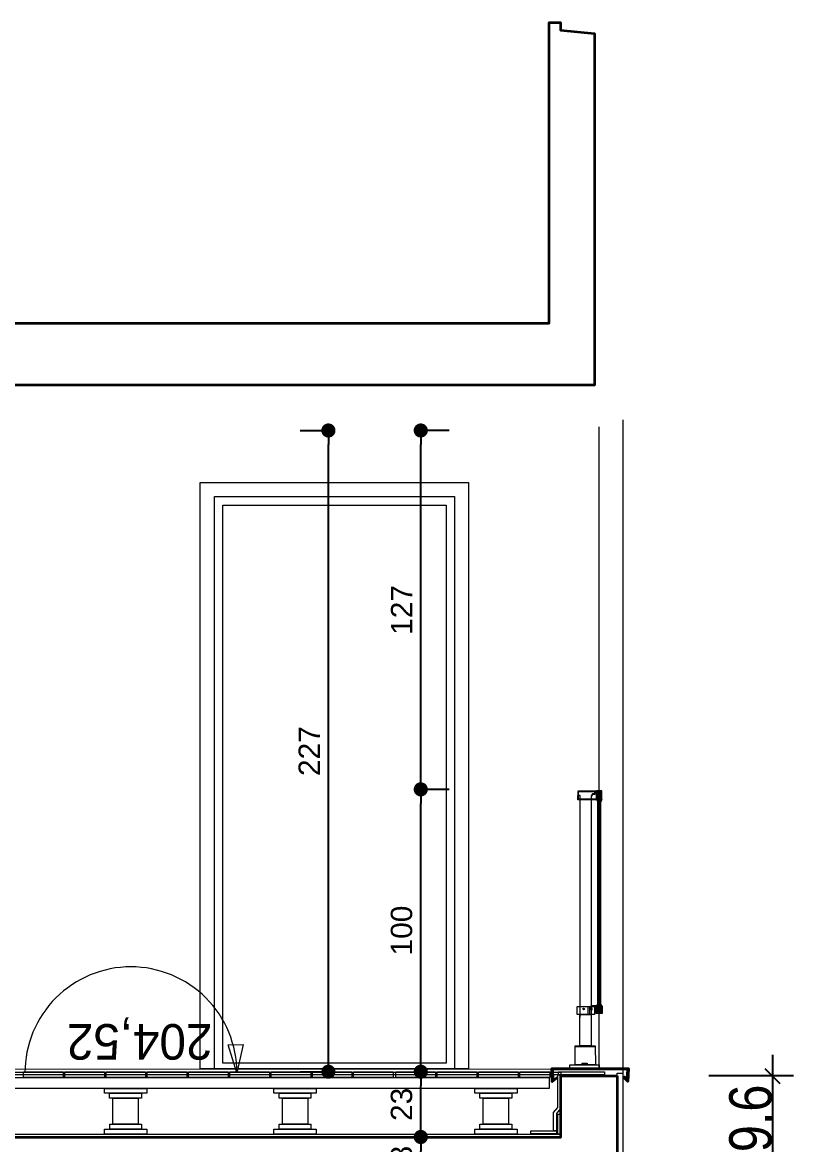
# Model space of a CAD drawing. Header units: centimetres. Extents: x 16433 to 114398, y -50094 to -12305.
# Drawn here: x 66783.1 to 67056.1, y -38842 to -38445 of the extents above; entities that cross this region are included whole.
import ezdxf

# ---------------------------------------------------------------- set-up
doc = ezdxf.new("R2010")
doc.units = ezdxf.units.CM
doc.header["$LTSCALE"] = 0.5
doc.layers.get('0').update_dxf_attribs({"linetype": 'CONTINUOUS'})
doc.layers.get('DEFPOINTS').update_dxf_attribs({"linetype": 'CONTINUOUS'})
for name, color, linetype in [('0-Coupe A.3', 7, 'CONTINUOUS'), ('01_cote_gen', 4, 'CONTINUOUS'), ('AA_COTES', 2, 'CONTINUOUS')]:
    doc.layers.add(name, color=color, linetype=linetype)
doc.styles.add('Futura Std Book', font='')
doc.styles.add('Helvetica', font='')
doc.styles.add('STYLE2', font='ARIALN.TTF')
doc.styles.get('Futura Std Book').set_extended_font_data('Futura Std Book')
doc.styles.get('Helvetica').set_extended_font_data('Helvetica')
doc.dimstyles.new('IS', dxfattribs={"dimtxt": 10.08724, "dimasz": 5.007446, "dimexe": 2, "dimexo": 10, "dimgap": 3, "dimtad": 1, "dimdec": 1, "dimtxsty": 'Helvetica', "dimblk": 'DOT', "dimblk1": 'DOT', "dimblk2": 'DOT', "dimcen": 0, "dimdle": 10, "dimazin": 0, "dimtfac": 0.8, "dimtdec": 1, "dimtix": 1, "dimtmove": 0, "dimatfit": 0, "dimldrblk": 'VW_FILLEDARROW-1', "dimfxl": 10, "dimfxlon": 1, "dimfrac": 2, "dimtolj": 1, "dimarcsym": 0})
doc.dimstyles.new('JB50', dxfattribs={"dimscale": 0.1, "dimtxt": 150, "dimasz": 15, "dimexe": 0.1, "dimexo": 0.1, "dimgap": 0.09, "dimtad": 1, "dimdec": 1, "dimdsep": 46, "dimtxsty": 'STYLE2', "dimblk1": 'BOND_G', "dimblk2": 'BOND_D', "dimsah": 1, "dimcen": 1.5, "dimdle": 0.01, "dimse1": 1, "dimse2": 1, "dimclrd": 4, "dimclre": 2, "dimclrt": 6, "dimazin": 2, "dimtfac": 2.333333, "dimtdec": 1, "dimtix": 1, "dimtmove": 2, "dimatfit": 3, "dimldrblk": 'BOND_G', "dimfxl": 1, "dimtolj": 1, "dimtzin": 0, "dimarcsym": 0})

# ---------------------------------------------------------------- blocks, each defined once
blk = doc.blocks.new('_DOT')
at = {"color": 0, "linetype": 'ByBlock', "lineweight": -2}
blk.add_line((-0.5, 0), (-1, 0), dxfattribs=at)
at = {"color": 0, "linetype": 'ByBlock', "const_width": 0.5}
blk.add_lwpolyline([(-0.25, 0, 1), (0.25, 0, 1)], format="xyb", close=True, dxfattribs=at)
blk = doc.blocks.new('*D3402')
at = {"layer": '0-Coupe A.3', "color": 0, "linetype": 'Continuous', "lineweight": -2, "transparency": 16777216}
for p, q in [((66881.43, -38589.35), (66893.43, -38589.35)), ((66891.43, -38811.26), (66891.43, -38594.35)), ((66881.43, -38816.27), (66893.43, -38816.27))]:
    blk.add_line(p, q, dxfattribs=at)
at = {"layer": 'DEFPOINTS', "color": 0, "linetype": 'Continuous', "transparency": 16777216}
for p in [(66803.15, -38589.35), (66891.43, -38589.35), (66867.04, -38816.27)]:
    blk.add_point(p, dxfattribs=at)
at = {"layer": '0-Coupe A.3', "color": 0, "linetype": 'Continuous', "lineweight": -2, "transparency": 16777216, "xscale": 5.007446289062499, "yscale": 5.007446289062499, "zscale": 5.007446289062499}
for p, rotation in [((66891.43, -38589.35), 90), ((66891.43, -38816.27), 270)]:
    blk.add_blockref('_DOT', p, dxfattribs=dict(at, rotation=rotation))
at = {"layer": '0-Coupe A.3', "color": 0, "linetype": 'Continuous', "lineweight": 13, "transparency": 16777216, "insert": (66884.65, -38702.81), "char_height": 7.565, "attachment_point": 5, "rotation": 90, "style": 'Helvetica'}
blk.add_mtext('\\A1;227', dxfattribs=at)
blk = doc.blocks.new('VW_FILLEDARROW-1')
at = {"color": 0, "linetype": 'Continuous', "lineweight": 5, "flags": 128}
blk.add_lwpolyline([(-1.997, 0.535), (0, 0), (-1.997, -0.535)], close=True, dxfattribs=at)
blk = doc.blocks.new('Groupe-373-1')
at = {"color": 7, "linetype": 'Continuous', "lineweight": 5, "flags": 128}
for points in [[(10617.97, -46867.94), (10615.88, -46856.89), (10617.61, -46856.56), (10619.7, -46867.61)], [(10620.05, -46869.46), (10617.26, -46854.72), (10618.95, -46854.4), (10621.74, -46869.14)], [(10605.83, -46872.15), (10603.04, -46857.41), (10604.73, -46857.09), (10607.52, -46871.83)], [(10607.17, -46869.99), (10605.08, -46858.93), (10606.81, -46858.6), (10608.91, -46869.66)], [(10608.7, -46868.55), (10607.02, -46859.71), (10616.04, -46858), (10617.72, -46866.84)]]:
    blk.add_lwpolyline(points, close=True, dxfattribs=at)
blk = doc.blocks.new('Groupe-374-1')
at = {"color": 7, "linetype": 'Continuous', "lineweight": 5, "flags": 128}
for points in [[(10608.89, -46810.5), (10606.1, -46795.77), (10607.79, -46795.45), (10610.58, -46810.18)], [(10594.67, -46813.2), (10591.88, -46798.46), (10593.57, -46798.14), (10596.36, -46812.88)], [(10596.01, -46811.03), (10593.91, -46799.98), (10595.65, -46799.65), (10597.74, -46810.71)], [(10597.53, -46809.6), (10595.86, -46800.76), (10604.88, -46799.05), (10606.55, -46807.89)], [(10606.81, -46808.99), (10604.71, -46797.94), (10606.45, -46797.61), (10608.54, -46808.66)]]:
    blk.add_lwpolyline(points, close=True, dxfattribs=at)
blk = doc.blocks.new('Groupe-375-1')
at = {"color": 7, "linetype": 'Continuous', "lineweight": 5, "flags": 128}
for points in [[(10595.66, -46740.67), (10592.87, -46725.93), (10594.56, -46725.61), (10597.35, -46740.35)], [(10581.44, -46743.36), (10578.65, -46728.62), (10580.34, -46728.3), (10583.13, -46743.04)], [(10582.78, -46741.2), (10580.69, -46730.15), (10582.42, -46729.82), (10584.52, -46740.87)], [(10584.31, -46739.77), (10582.63, -46730.92), (10591.65, -46729.22), (10593.33, -46738.06)], [(10593.58, -46739.16), (10591.49, -46728.1), (10593.22, -46727.77), (10595.32, -46738.83)]]:
    blk.add_lwpolyline(points, close=True, dxfattribs=at)
blk = doc.blocks.new('Groupe-378-1')
at = {"color": 7, "linetype": 'Continuous', "lineweight": 5, "flags": 128}
blk.add_lwpolyline([(10591.71, -46827.09), (10589.91, -46827.47), (10588.13, -46827.95), (10586.37, -46828.51), (10584.65, -46829.16), (10582.96, -46829.89), (10581.31, -46830.7), (10579.7, -46831.59), (10578.13, -46832.56), (10576.61, -46833.61), (10575.15, -46834.73), (10573.75, -46835.92), (10572.4, -46837.18), (10571.12, -46838.5), (10569.9, -46839.88), (10568.76, -46841.32), (10567.68, -46842.82), (10566.68, -46844.37), (10565.76, -46845.96), (10564.92, -46847.6), (10564.15, -46849.27), (10563.48, -46850.99), (10562.88, -46852.73), (10562.37, -46854.5), (10561.95, -46856.29), (10561.62, -46858.1), (10561.38, -46859.93), (10561.23, -46861.77), (10561.17, -46863.61), (10561.19, -46865.45), (10561.31, -46867.29), (10561.52, -46869.12), (10561.82, -46870.93), (10562.21, -46872.73), (10562.68, -46874.51), (10563.24, -46876.27), (10563.89, -46877.99), (10564.62, -46879.68), (10565.43, -46881.33), (10566.32, -46882.95), (10567.29, -46884.51), (10568.34, -46886.03), (10569.46, -46887.49), (10570.65, -46888.89), (10571.91, -46890.24), (10573.23, -46891.52), (10574.61, -46892.74), (10576.05, -46893.88), (10577.55, -46894.96), (10579.1, -46895.96), (10580.69, -46896.88), (10582.33, -46897.72), (10584.01, -46898.49), (10585.72, -46899.16), (10587.46, -46899.76), (10589.23, -46900.27), (10591.02, -46900.69), (10592.84, -46901.02), (10594.66, -46901.26), (10596.5, -46901.41), (10598.34, -46901.48), (10600.18, -46901.45), (10602.02, -46901.33), (10603.85, -46901.12), (10605.66, -46900.82)], dxfattribs=at)
blk.add_lwpolyline([(10581.36, -46826.73), (10591.71, -46827.09), (10582.57, -46831.95)], close=True, dxfattribs=at)
at = {"color": 178, "insert": (10588.72, -46836.49), "char_height": 12.5861, "attachment_point": 1, "rotation": 280.7176, "line_spacing_factor": 0.962448, "style": 'Futura Std Book'}
blk.add_mtext('\\pt52.194;204,52', dxfattribs=at)
blk = doc.blocks.new('Groupe-379-1')
at = {"color": 7, "linetype": 'Continuous', "lineweight": 5}
for p, q in [((10565.37, -46706.32), (10565.84, -46706.23)), ((10565.53, -46707.14), (10566, -46707.05))]:
    blk.add_line(p, q, dxfattribs=at)
at = {"color": 7, "linetype": 'Continuous', "lineweight": 5, "flags": 128}
for points in [[(10565.29, -46705.86), (10565.76, -46705.77), (10566.08, -46707.49), (10565.61, -46707.58)], [(10565.72, -46705.54), (10565.83, -46705.52), (10566.24, -46707.7), (10566.13, -46707.72)]]:
    blk.add_lwpolyline(points, close=True, dxfattribs=at)
blk = doc.blocks.new('Groupe-380-1')
at = {"color": 7}
blk.add_blockref('Groupe-379-1', (0, 0), dxfattribs=at)
blk = doc.blocks.new('Groupe-381-1')
at = {"color": 7, "linetype": 'Continuous', "lineweight": 5, "flags": 128}
for points in [[(10473.07, -46719.94), (10474.3, -46726.43), (10471.16, -46727.02), (10469.93, -46720.54)], [(10472.91, -46720.17), (10474.07, -46726.27), (10471.32, -46726.79), (10470.16, -46720.7)]]:
    blk.add_lwpolyline(points, close=True, dxfattribs=at)
blk = doc.blocks.new('Groupe-382-1')
at = {"color": 8, "linetype": 'Continuous', "lineweight": 5, "true_color": 0x777777}
for p, q in [((10546.71, -46704.82), (10469.91, -46719.37)), ((10546.76, -46705.07), (10469.96, -46719.61)), ((10546.8, -46705.32), (10470.01, -46719.86)), ((10559.01, -46704.14), (10560.33, -46711.12)), ((10545.45, -46708.79), (10548.23, -46708.26)), ((10545.56, -46709.42), (10548.35, -46708.89))]:
    blk.add_line(p, q, dxfattribs=at)
at = {"color": 7, "linetype": 'Continuous', "lineweight": 5}
blk.add_line((10472.59, -46718.2), (10473.45, -46718.42), dxfattribs=at)
at = {"color": 7, "linetype": 'Continuous', "lineweight": 13, "flags": 128}
for points in [[(10565.09, -46701.63), (10566.31, -46701.4), (10568.24, -46711.59), (10567.02, -46711.82)], [(10544.38, -46704.61), (10544.34, -46704.42), (10546.95, -46703.92), (10547.36, -46706.09), (10544.95, -46706.54), (10545.24, -46708.07), (10546.48, -46707.83), (10546.52, -46708.03), (10545.08, -46708.3), (10544.71, -46706.38), (10547.12, -46705.93), (10546.79, -46704.16)], [(10548.87, -46711.65), (10548.13, -46707.72), (10558.94, -46705.68), (10559.68, -46709.61)]]:
    blk.add_lwpolyline(points, close=True, dxfattribs=at)
at = {"color": 7, "linetype": 'Continuous', "lineweight": 5, "flags": 128}
for points in [[(10546.66, -46704.58), (10546.85, -46705.56), (10470.05, -46720.11), (10469.87, -46719.12)], [(10558.66, -46704.21), (10565.34, -46702.94), (10566.66, -46709.92), (10559.98, -46711.19)], [(10547.9, -46706.49), (10549.06, -46712.62), (10546.27, -46713.15), (10545.11, -46707.02)], [(10470.23, -46721.03), (10470.26, -46721.21), (10471.11, -46721.05), (10471.25, -46721.8), (10472.15, -46722.12), (10472.21, -46721.95), (10471.41, -46721.67), (10471.25, -46720.84)]]:
    blk.add_lwpolyline(points, close=True, dxfattribs=at)
for points in [[(10543.86, -46706.16), (10544.71, -46706.38), (10547.12, -46705.93), (10546.79, -46704.16), (10544.38, -46704.61), (10543.67, -46705.16)], [(10544.26, -46706.06), (10544.72, -46706.18), (10546.89, -46705.77), (10546.63, -46704.39), (10544.46, -46704.8), (10544.11, -46705.07)], [(10471.61, -46721.98), (10472.05, -46722.13), (10549.31, -46707.5)], [(10472.44, -46726.36), (10472.79, -46726.06), (10549.85, -46711.47)], [(10473.45, -46718.42), (10472.59, -46718.2), (10469.6, -46718.77), (10469.93, -46720.54), (10472.93, -46719.97), (10473.64, -46719.43)], [(10473.05, -46718.52), (10472.59, -46718.4), (10469.83, -46718.93), (10470.09, -46720.3), (10472.84, -46719.78), (10473.2, -46719.51)]]:
    blk.add_lwpolyline(points, dxfattribs=at)
at = {"color": 7, "linetype": 'Continuous', "lineweight": 13, "flags": 128}
for points in [[(10544.34, -46704.42), (10546.95, -46703.92), (10547.36, -46706.09), (10544.95, -46706.54), (10545.24, -46708.07), (10546.48, -46707.83)], [(10544.38, -46704.61), (10546.79, -46704.16), (10547.12, -46705.93), (10544.71, -46706.38), (10545.08, -46708.3), (10546.52, -46708.03)]]:
    blk.add_lwpolyline(points, dxfattribs=at)
at = {"color": 7, "linetype": 'Continuous', "lineweight": 5}
blk.add_circle((10546.65, -46710.69), 0.288, dxfattribs=at)
at = {"color": 7}
for name in ['Groupe-380-1', 'Groupe-381-1']:
    blk.add_blockref(name, (0, 0), dxfattribs=at)
blk = doc.blocks.new('*D3410')
at = {"layer": '0-Coupe A.3', "color": 0, "linetype": 'Continuous', "lineweight": -2, "transparency": 16777216}
for p, q in [((66934.13, -38589.35), (66922.13, -38589.35)), ((66924.13, -38711.34), (66924.13, -38594.35)), ((66934.13, -38716.35), (66922.13, -38716.35))]:
    blk.add_line(p, q, dxfattribs=at)
at = {"layer": 'DEFPOINTS', "color": 0, "linetype": 'Continuous', "transparency": 16777216}
for p in [(66924.13, -38589.35), (66947.43, -38589.35), (66980.43, -38716.35)]:
    blk.add_point(p, dxfattribs=at)
at = {"layer": '0-Coupe A.3', "color": 0, "linetype": 'Continuous', "lineweight": -2, "transparency": 16777216, "xscale": 5.007446289062499, "yscale": 5.007446289062499, "zscale": 5.007446289062499}
for p, rotation in [((66924.13, -38589.35), 90), ((66924.13, -38716.35), 270)]:
    blk.add_blockref('_DOT', p, dxfattribs=dict(at, rotation=rotation))
at = {"layer": '0-Coupe A.3', "color": 0, "linetype": 'Continuous', "lineweight": 13, "transparency": 16777216, "insert": (66917.35, -38652.85), "char_height": 7.565, "attachment_point": 5, "rotation": 90, "style": 'Helvetica'}
blk.add_mtext('\\A1;127', dxfattribs=at)
blk = doc.blocks.new('*D3411')
at = {"layer": '0-Coupe A.3', "color": 0, "linetype": 'Continuous', "lineweight": -2, "transparency": 16777216}
for p, q in [((66934.13, -38716.35), (66922.13, -38716.35)), ((66924.13, -38811.26), (66924.13, -38721.36)), ((66924.13, -38816.27), (66922.13, -38816.27))]:
    blk.add_line(p, q, dxfattribs=at)
at = {"layer": 'DEFPOINTS', "color": 0, "linetype": 'Continuous', "transparency": 16777216}
for p in [(66924.13, -38716.35), (66980.43, -38716.35), (66933.44, -38816.27)]:
    blk.add_point(p, dxfattribs=at)
at = {"layer": '0-Coupe A.3', "color": 0, "linetype": 'Continuous', "lineweight": -2, "transparency": 16777216, "xscale": 5.007446289062499, "yscale": 5.007446289062499, "zscale": 5.007446289062499}
for p, rotation in [((66924.13, -38716.35), 90), ((66924.13, -38816.27), 270)]:
    blk.add_blockref('_DOT', p, dxfattribs=dict(at, rotation=rotation))
at = {"layer": '0-Coupe A.3', "color": 0, "linetype": 'Continuous', "lineweight": 13, "transparency": 16777216, "insert": (66917.35, -38766.31), "char_height": 7.565, "attachment_point": 5, "rotation": 90, "style": 'Helvetica'}
blk.add_mtext('\\A1;100', dxfattribs=at)
blk = doc.blocks.new('*D3412')
at = {"layer": '0-Coupe A.3', "color": 0, "linetype": 'Continuous', "lineweight": -2, "transparency": 16777216}
for p, q in [((66924.13, -38816.27), (66922.13, -38816.27)), ((66924.13, -38834.36), (66924.13, -38821.28)), ((66924.13, -38839.37), (66926.13, -38839.37))]:
    blk.add_line(p, q, dxfattribs=at)
at = {"layer": 'DEFPOINTS', "color": 0, "linetype": 'Continuous', "transparency": 16777216}
for p in [(66924.13, -38816.27), (66933.44, -38816.27), (66918.2, -38839.37)]:
    blk.add_point(p, dxfattribs=at)
at = {"layer": '0-Coupe A.3', "color": 0, "linetype": 'Continuous', "lineweight": -2, "transparency": 16777216, "xscale": 5.007446289062499, "yscale": 5.007446289062499, "zscale": 5.007446289062499}
for p, rotation in [((66924.13, -38816.27), 90), ((66924.13, -38839.37), 270)]:
    blk.add_blockref('_DOT', p, dxfattribs=dict(at, rotation=rotation))
at = {"layer": '0-Coupe A.3', "color": 0, "linetype": 'Continuous', "lineweight": 13, "transparency": 16777216, "insert": (66917.35, -38827.82), "char_height": 7.565, "attachment_point": 5, "rotation": 90, "style": 'Helvetica'}
blk.add_mtext('\\A1;23', dxfattribs=at)
blk = doc.blocks.new('*D3413')
at = {"layer": '0-Coupe A.3', "color": 0, "linetype": 'Continuous', "lineweight": -2, "transparency": 16777216}
for p, q in [((66924.13, -38839.37), (66926.13, -38839.37)), ((66924.13, -38852.36), (66924.13, -38844.38)), ((66934.13, -38857.37), (66922.13, -38857.37))]:
    blk.add_line(p, q, dxfattribs=at)
at = {"layer": 'DEFPOINTS', "color": 0, "linetype": 'Continuous', "transparency": 16777216}
for p in [(66918.2, -38839.37), (66924.13, -38839.37), (66945.03, -38857.37)]:
    blk.add_point(p, dxfattribs=at)
at = {"layer": '0-Coupe A.3', "color": 0, "linetype": 'Continuous', "lineweight": -2, "transparency": 16777216, "xscale": 5.007446289062499, "yscale": 5.007446289062499, "zscale": 5.007446289062499}
for p, rotation in [((66924.13, -38839.37), 90), ((66924.13, -38857.37), 270)]:
    blk.add_blockref('_DOT', p, dxfattribs=dict(at, rotation=rotation))
at = {"layer": '0-Coupe A.3', "color": 0, "linetype": 'Continuous', "lineweight": 13, "transparency": 16777216, "insert": (66917.35, -38848.37), "char_height": 7.565, "attachment_point": 5, "rotation": 90, "style": 'Helvetica'}
blk.add_mtext('\\A1;18', dxfattribs=at)
blk = doc.blocks.new('BOND_G')
at = {"layer": 'AA_COTES', "color": 0}
for p, q in [((0, -5), (0, 15)), ((5, 0), (-5, 0)), ((1.77, 1.77), (-1.77, -1.77))]:
    blk.add_line(p, q, dxfattribs=at)
blk = doc.blocks.new('BOND_D')
at = {"layer": 'AA_COTES', "color": 0}
for p, q in [((0, 5), (0, -15)), ((5, 0), (-5, 0)), ((-1.77, -1.77), (1.77, 1.77))]:
    blk.add_line(p, q, dxfattribs=at)
blk = doc.blocks.new('*D3423')
at = {"layer": '01_cote_gen', "color": 4, "lineweight": -2, "transparency": 16777216}
blk.add_line((67048.59, -38819.25), (67048.59, -38855.87), dxfattribs=at)
at = {"layer": 'DEFPOINTS', "color": 0}
for p in [(66993.65, -38817.75), (66991.56, -38857.37), (67048.59, -38857.37)]:
    blk.add_point(p, dxfattribs=at)
at = {"layer": '01_cote_gen', "color": 4, "lineweight": -2, "transparency": 16777216, "xscale": 1.5, "yscale": 1.5, "zscale": 1.5}
for name, p, rotation in [('BOND_G', (67048.59, -38817.75), 90), ('BOND_D', (67048.59, -38857.37), 270)]:
    blk.add_blockref(name, p, dxfattribs=dict(at, rotation=rotation))
at = {"layer": '01_cote_gen', "color": 6, "transparency": 16777216, "insert": (67040.92, -38837.56), "char_height": 15, "attachment_point": 5, "rotation": 90, "style": 'STYLE2'}
blk.add_mtext('\\A1;39.6', dxfattribs=at)

msp = doc.modelspace()

# ---------------------------------------------------------------- linework, layer by layer
at = {"layer": '0-Coupe A.3', "color": 7, "linetype": 'Continuous', "lineweight": 13}
for p, q in [((66987.283, -38815.109), (66987.259, -38588.032)), ((66768.498, -38815.314), (66970.557, -38815.204))]:
    msp.add_line(p, q, dxfattribs=at)
at = {"layer": '0-Coupe A.3', "color": 7, "linetype": 'Continuous', "lineweight": 18}
msp.add_line((66995.659, -38585.532), (66995.659, -38816.752), dxfattribs=at)
at = {"layer": '0-Coupe A.3', "color": 7, "linetype": 'Continuous', "lineweight": 35, "flags": 128}
for points in [[(66298.27, -38551.347), (66969.623, -38551.347), (66969.623, -38444.95), (66973.62, -38444.95), (66973.62, -38447.67), (66985.623, -38448.848), (66985.623, -38573.347), (66757.316, -38573.347), (66757.316, -38590.982), (66741.333, -38590.982), (66741.333, -38573.347), (66298.27, -38573.347)], [(66993.651, -38817.752), (66993.651, -38857.371), (66757.297, -38857.371), (66757.297, -38864.352), (66741.297, -38864.352), (66741.297, -38852.226), (66298.27, -38852.226), (66298.27, -39114.446), (66737.731, -39114.446)], [(66298.27, -38830.347), (66737.317, -38830.347), (66737.349, -38823.252), (66745.636, -38823.252), (66750.502, -38836.245), (66757.313, -38839.371), (66761.231, -38839.371), (66751.783, -38839.371), (66973.651, -38839.371), (66973.651, -38838.476), (66973.653, -38838.476), (66973.653, -38825.352), (66973.652, -38825.352), (66973.652, -38817.752), (66993.651, -38817.752)]]:
    msp.add_lwpolyline(points, dxfattribs=at)
at = {"layer": '0-Coupe A.3', "color": 7, "linetype": 'Continuous', "lineweight": 13, "flags": 128}
for points in [[(66846.059, -38607.764), (66941.059, -38607.764), (66941.059, -38815.22), (66846.059, -38815.22)], [(66851.059, -38612.764), (66936.059, -38612.764), (66936.059, -38815.22), (66851.059, -38815.22)], [(66854.059, -38615.764), (66933.059, -38615.764), (66933.059, -38813.295), (66854.059, -38813.295)], [(66969.631, -38818.269), (66969.631, -38822.169), (66746.883, -38822.169), (66746.883, -38820.269), (66738.419, -38820.269), (66738.419, -38818.269)], [(66751.832, -38816.373), (66973.652, -38816.373), (66973.652, -38817.373), (66751.832, -38817.373)], [(66797.507, -38818.269), (66783.507, -38818.269), (66783.507, -38816.269), (66797.507, -38816.269)], [(66812.131, -38818.269), (66798.131, -38818.269), (66798.131, -38816.269), (66812.131, -38816.269)], [(66826.731, -38818.269), (66812.731, -38818.269), (66812.731, -38816.269), (66826.731, -38816.269)], [(66841.331, -38818.269), (66827.331, -38818.269), (66827.331, -38816.269), (66841.331, -38816.269)], [(66855.936, -38818.269), (66841.936, -38818.269), (66841.936, -38816.269), (66855.936, -38816.269)], [(66870.536, -38818.269), (66856.536, -38818.269), (66856.536, -38816.269), (66870.536, -38816.269)], [(66885.16, -38818.269), (66871.16, -38818.269), (66871.16, -38816.269), (66885.16, -38816.269)], [(66899.76, -38818.269), (66885.76, -38818.269), (66885.76, -38816.269), (66899.76, -38816.269)], [(66914.36, -38818.269), (66900.36, -38818.269), (66900.36, -38816.269), (66914.36, -38816.269)], [(66929.336, -38818.269), (66915.336, -38818.269), (66915.336, -38816.269), (66929.336, -38816.269)], [(66943.936, -38818.269), (66929.936, -38818.269), (66929.936, -38816.269), (66943.936, -38816.269)], [(66958.56, -38818.269), (66944.56, -38818.269), (66944.56, -38816.269), (66958.56, -38816.269)], [(66969.826, -38818.269), (66959.16, -38818.269), (66959.16, -38816.269), (66969.826, -38816.269)], [(66973.653, -38817.352), (66973.643, -38829.281), (66972.152, -38831.049), (66972.151, -38837.202), (66971.152, -38837.202), (66971.152, -38830.683), (66972.653, -38828.904), (66972.653, -38817.352)], [(66989.179, -38816.352), (66989.179, -38817.352), (66972.851, -38817.352), (66972.851, -38816.352)], [(66993.651, -38816.752), (66995.651, -38816.752), (66995.651, -38857.371), (66993.651, -38857.371)], [(66973.651, -38838.371), (66972.651, -38838.371), (66972.651, -38831.245), (66973.651, -38831.245)], [(66751.831, -38838.371), (66973.651, -38838.371), (66973.651, -38839.371), (66751.831, -38839.371)], [(66963.088, -38838.202), (66963.088, -38837.202), (66972.151, -38837.202), (66972.151, -38838.202)]]:
    msp.add_lwpolyline(points, close=True, dxfattribs=at)
at = {"layer": '0-Coupe A.3', "color": 7, "linetype": 'Continuous', "lineweight": 35, "flags": 128}
msp.add_lwpolyline([(66996.027, -38818.29), (66996.227, -38818.133), (66997.195, -38819.152), (66997.377, -38815.369), (66970.782, -38815.357), (66970.828, -38819.352), (66972.127, -38818.39), (66972.208, -38818.652), (66970.627, -38819.794), (66970.554, -38815.118), (66997.629, -38815.103), (66997.407, -38819.717)], close=True, dxfattribs=at)

# ---------------------------------------------------------------- block references
at = {"layer": '0-Coupe A.3', "color": 7, "rotation": 259.2764052561336}
for name in ['Groupe-382-1', 'Groupe-378-1', 'Groupe-373-1', 'Groupe-374-1', 'Groupe-375-1']:
    msp.add_blockref(name, (114839.157, -37123.114), dxfattribs=at)

# ---------------------------------------------------------------- dimensions: what is measured, and where the dimension line sits
at = {"layer": '0-Coupe A.3', "color": 7, "linetype": 'Continuous', "lineweight": 13}
for base, p1, p2, picture, middle in [((66891.431, -38589.347), (66867.036, -38816.269), (66803.151, -38589.347), '*D3402', (66884.648, -38702.808)), ((66924.131, -38589.347), (66980.431, -38716.352), (66947.431, -38589.347), '*D3410', (66917.348, -38652.85)), ((66924.131, -38716.352), (66933.436, -38816.269), (66980.431, -38716.352), '*D3411', (66917.348, -38766.31)), ((66924.131, -38816.269), (66918.196, -38839.371), (66933.436, -38816.269), '*D3412', (66917.348, -38827.82)), ((66924.131, -38839.371), (66945.031, -38857.371), (66918.196, -38839.371), '*D3413', (66917.348, -38848.371))]:
    dim = msp.add_linear_dim(base=base, p1=p1, p2=p2, angle=270, dimstyle='IS', override={"dimtxt": 7.56543, "dimdec": 0, "dimpost": '<>', "dimtxsty": 'Helvetica', "dimtmove": 2}, dxfattribs=at)
    dim.commit()
    dim.dimension.update_dxf_attribs({"geometry": picture, "text_midpoint": middle})
at = {"layer": '01_cote_gen'}
dim = msp.add_linear_dim(base=(67048.588, -38857.371), p1=(66993.651, -38817.752), p2=(66991.564, -38857.371), angle=90, dimstyle='JB50', dxfattribs=at)
dim.commit()
dim.dimension.update_dxf_attribs({"geometry": '*D3423', "text_midpoint": (67040.92, -38837.562)})

doc.saveas('drawing.dxf')
